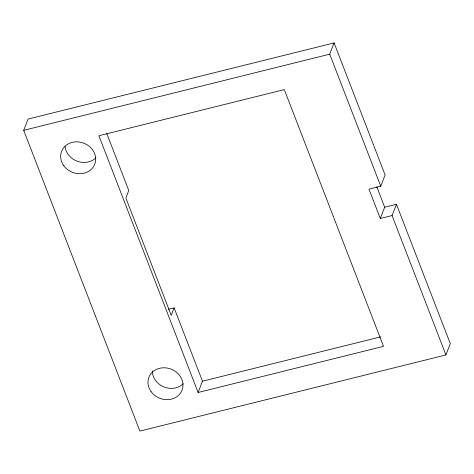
<?xml version="1.0" encoding="UTF-8"?>
<svg xmlns="http://www.w3.org/2000/svg" width="474" height="474" viewBox="0 0 474 474"><rect width="100%" height="100%" fill="white"/><g stroke="black" fill="none" stroke-linecap="round" stroke-linejoin="round"><path stroke-width="0.71" d="M396.448 204.294L450.3 343.668L445.927 354.937L139.907 431.085L23.7 130.332L28.073 119.063L334.093 42.915L385.107 174.953L380.741 186.217L368.968 189.15L380.308 218.49L392.075 215.563L396.448 204.294L384.675 207.227L380.308 218.49M168.388 309.291L174.13 307.863L171.215 315.37L125.865 198.002L128.78 190.495L106.727 133.413M198.102 392.484L98.9 135.742L284.305 89.604L383.507 346.346L198.102 392.484L202.475 381.214L174.13 307.863M380.741 186.217L329.72 54.178L334.093 42.915M23.7 130.332L329.72 54.178M202.475 381.214L380.693 336.866M392.075 215.563L445.927 354.937M376.765 186.75L384.675 207.227M183.237 383.739A17.787 15.642 21.2 0 1 163.814 386.885A17.787 15.642 21.2 0 1 152.32 371.035M95.938 157.806A17.787 15.642 21.2 0 1 77.232 161.231A17.787 15.642 21.2 0 1 65.086 146.49M151.093 391.666A17.787 15.642 21.2 0 0 181.335 391.708A17.787 15.642 21.2 0 0 163.986 367.777A17.787 15.642 21.2 0 0 151.093 391.666M63.794 165.728A17.787 15.642 21.2 0 0 94.036 165.776A17.787 15.642 21.2 0 0 76.687 141.845A17.787 15.642 21.2 0 0 63.794 165.728"/></g></svg>
